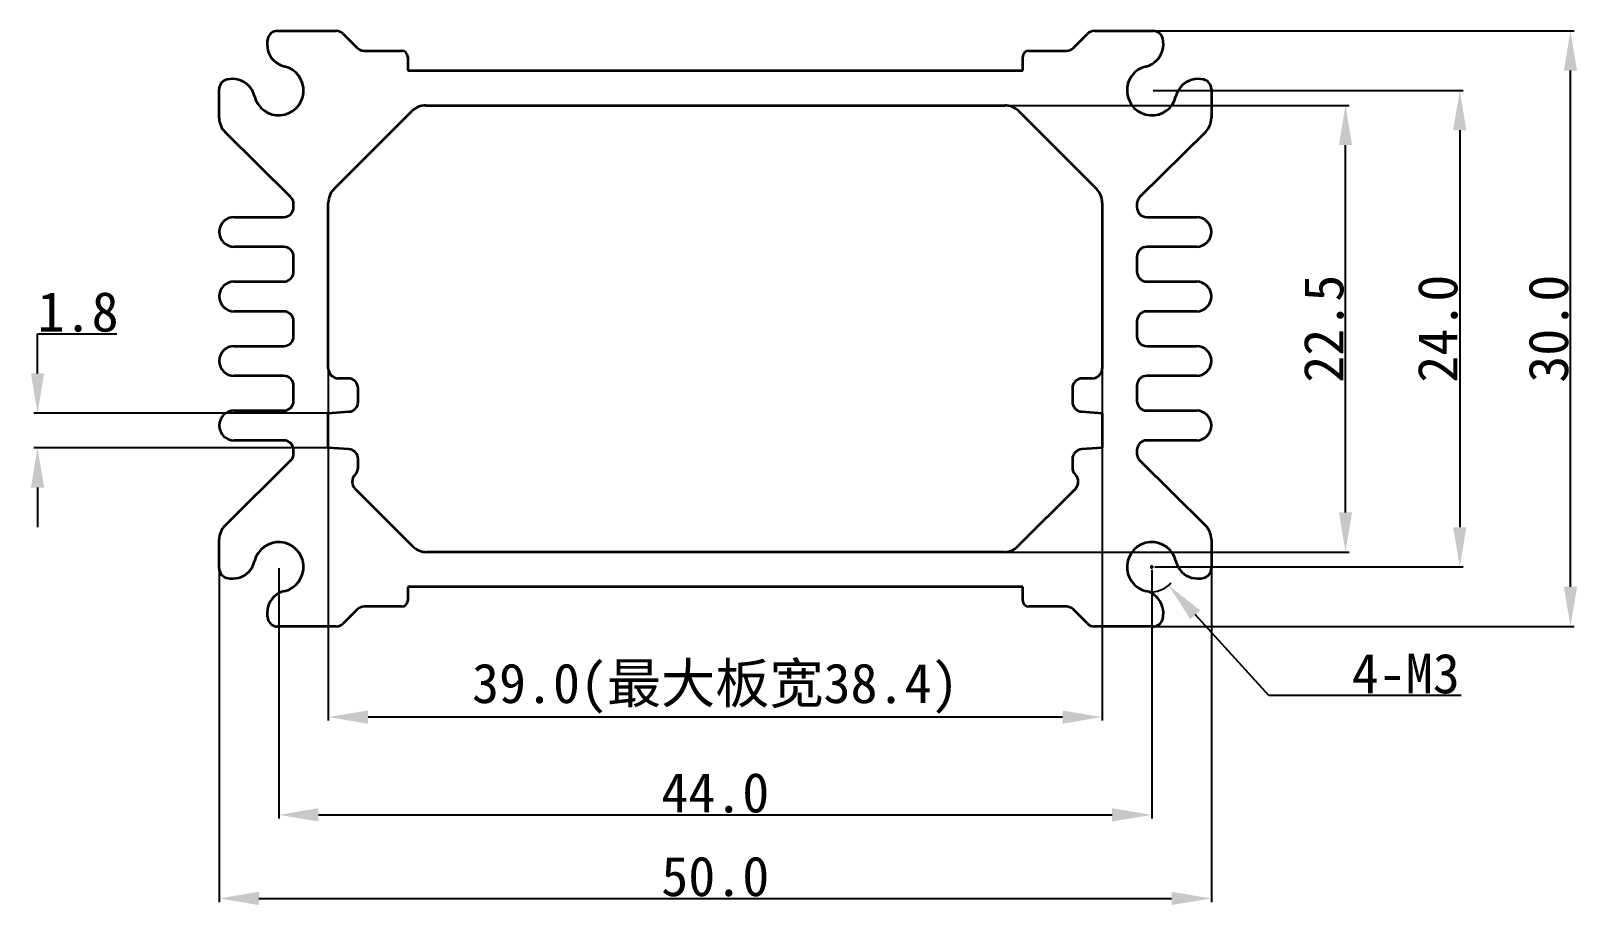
# Model space of a CAD drawing. Header units: inches. Extents: x 7.2 to 85.1, y -6.6 to 37.4.
import ezdxf

# ---------------------------------------------------------------- set-up
doc = ezdxf.new("R2010")
doc.units = ezdxf.units.IN
doc.header["$MEASUREMENT"] = 0
doc.layers.add('Hatch (ISO)', color=30, linetype='Continuous', lineweight=18)
doc.layers.add('Visible (ISO)', color=7, linetype='Continuous', lineweight=35)
doc.styles.get("Standard").update_dxf_attribs({"font": 'simhei.ttf'})
doc.dimstyles.get("Standard").update_dxf_attribs({"dimtxt": 2, "dimasz": 2, "dimexe": 0.18, "dimexo": 0.0625, "dimgap": 0.09, "dimtad": 1, "dimtoh": 1, "dimdec": 1, "dimzin": 0, "dimdsep": 46, "dimtxsty": 'Standard', "dimcen": 0.09, "dimadec": 0, "dimazin": 0, "dimtfac": 1, "dimtdec": 1, "dimtofl": 0, "dimtmove": 0, "dimatfit": 3, "dimfxl": 1, "dimtolj": 1, "dimtzin": 0, "dimarcsym": 0})

# ---------------------------------------------------------------- blocks, each defined once
blk = doc.blocks.new('*D2')
at = {"color": 0, "lineweight": -2}
for p, q in [((16.645, 10.295), (16.645, -6.454)), ((66.645, 10.295), (66.645, -6.454)), ((18.645, -6.274), (64.645, -6.274))]:
    blk.add_line(p, q, dxfattribs=at)
at = {"color": 0}
for points in [[(18.645, -5.941), (18.645, -6.608), (16.645, -6.274)], [(64.645, -5.941), (64.645, -6.608), (66.645, -6.274)]]:
    blk.add_solid(points, dxfattribs=at)
at = {"layer": 'Defpoints', "color": 0}
for p in [(16.645, 10.358), (66.645, 10.358), (66.645, -6.274)]:
    blk.add_point(p, dxfattribs=at)
at = {"color": 0, "insert": (41.645, -5.173), "char_height": 2, "attachment_point": 5}
blk.add_mtext('\\A1;50.0', dxfattribs=at)
blk = doc.blocks.new('*D3')
at = {"color": 0, "lineweight": -2}
for p, q in [((63.773, 37.424), (84.922, 37.424)), ((84.742, 9.424), (84.742, 35.424)), ((63.773, 7.424), (84.922, 7.424))]:
    blk.add_line(p, q, dxfattribs=at)
at = {"color": 0}
for points in [[(84.409, 35.424), (85.076, 35.424), (84.742, 37.424)], [(84.409, 9.424), (85.076, 9.424), (84.742, 7.424)]]:
    blk.add_solid(points, dxfattribs=at)
at = {"layer": 'Defpoints', "color": 0}
for p in [(63.711, 37.424), (84.742, 37.424), (63.711, 7.424)]:
    blk.add_point(p, dxfattribs=at)
at = {"color": 0, "insert": (83.641, 22.424), "char_height": 2, "attachment_point": 5, "rotation": 90}
blk.add_mtext('\\A1;30.0', dxfattribs=at)
blk = doc.blocks.new('*D4')
at = {"color": 0, "lineweight": -2}
for p, q in [((63.555, 10.424), (63.735, 10.424)), ((63.645, 10.334), (63.645, 10.514)), ((69.535, 3.954), (65.832, 8.021)), ((79.23, 3.954), (69.535, 3.954))]:
    blk.add_line(p, q, dxfattribs=at)
blk.add_arc((63.645, 10.424), 1.25, 259.59108, 320.56403, dxfattribs=at)
at = {"color": 0}
blk.add_solid([(66.079, 8.245), (65.586, 7.796), (64.486, 9.5)], dxfattribs=at)
at = {"layer": 'Defpoints', "color": 0}
for p in [(63.645, 10.424), (64.486, 9.5)]:
    blk.add_point(p, dxfattribs=at)
at = {"color": 0, "insert": (76.444, 5.044), "char_height": 2, "attachment_point": 5}
blk.add_mtext('\\A1;4-M3', dxfattribs=at)
blk = doc.blocks.new('*D5')
at = {"color": 0, "lineweight": -2}
for p, q in [((52.42, 33.674), (73.586, 33.674)), ((73.406, 13.174), (73.406, 31.674)), ((52.42, 11.174), (73.586, 11.174))]:
    blk.add_line(p, q, dxfattribs=at)
at = {"color": 0}
for points in [[(73.073, 31.674), (73.739, 31.674), (73.406, 33.674)], [(73.073, 13.174), (73.739, 13.174), (73.406, 11.174)]]:
    blk.add_solid(points, dxfattribs=at)
at = {"layer": 'Defpoints', "color": 0}
for p in [(52.357, 33.674), (73.406, 33.674), (52.357, 11.174)]:
    blk.add_point(p, dxfattribs=at)
at = {"color": 0, "insert": (72.316, 22.424), "char_height": 2, "attachment_point": 5, "rotation": 90}
blk.add_mtext('\\A1;22.5', dxfattribs=at)
blk = doc.blocks.new('*D6')
at = {"layer": 'Defpoints', "color": 0}
for p in [(22.145, 27.006), (61.145, 27.006), (22.145, 2.861)]:
    blk.add_point(p, dxfattribs=at)
at = {"layer": 'Hatch (ISO)', "color": 0, "lineweight": -2}
for p, q in [((22.145, 26.944), (22.145, 2.681)), ((61.145, 26.944), (61.145, 2.681)), ((59.145, 2.861), (24.145, 2.861))]:
    blk.add_line(p, q, dxfattribs=at)
at = {"layer": 'Hatch (ISO)', "color": 0}
for points in [[(24.145, 3.195), (24.145, 2.528), (22.145, 2.861)], [(59.145, 3.195), (59.145, 2.528), (61.145, 2.861)]]:
    blk.add_solid(points, dxfattribs=at)
at = {"layer": 'Hatch (ISO)', "color": 0, "insert": (41.645, 4.3), "char_height": 2, "attachment_point": 5}
blk.add_mtext('\\A1;39.0(最大板宽38.4)', dxfattribs=at)
blk = doc.blocks.new('*D7')
at = {"color": 0, "lineweight": -2}
for p, q in [((7.491, 20.174), (7.491, 22.174)), ((7.491, 22.174), (11.491, 22.174)), ((22.082, 18.174), (7.311, 18.174)), ((22.082, 16.424), (7.311, 16.424)), ((7.491, 14.424), (7.491, 12.424))]:
    blk.add_line(p, q, dxfattribs=at)
at = {"color": 0}
for points in [[(7.158, 20.174), (7.824, 20.174), (7.491, 18.174)], [(7.158, 14.424), (7.824, 14.424), (7.491, 16.424)]]:
    blk.add_solid(points, dxfattribs=at)
at = {"layer": 'Defpoints', "color": 0}
for p in [(7.491, 18.174), (22.145, 18.174), (22.145, 16.424)]:
    blk.add_point(p, dxfattribs=at)
at = {"color": 0, "insert": (9.536, 23.264), "char_height": 2, "attachment_point": 5}
blk.add_mtext('\\A1;1.8', dxfattribs=at)
blk = doc.blocks.new('*D9')
at = {"color": 0, "lineweight": -2}
for p, q in [((63.707, 34.424), (79.343, 34.424)), ((79.163, 32.424), (79.163, 12.424)), ((63.797, 10.424), (79.343, 10.424))]:
    blk.add_line(p, q, dxfattribs=at)
at = {"color": 0}
for points in [[(78.83, 32.424), (79.497, 32.424), (79.163, 34.424)], [(78.83, 12.424), (79.497, 12.424), (79.163, 10.424)]]:
    blk.add_solid(points, dxfattribs=at)
at = {"layer": 'Defpoints', "color": 0}
for p in [(63.645, 34.424), (63.735, 10.424), (79.163, 10.424)]:
    blk.add_point(p, dxfattribs=at)
at = {"color": 0, "insert": (78.062, 22.424), "char_height": 2, "attachment_point": 5, "rotation": 90}
blk.add_mtext('\\A1;24.0', dxfattribs=at)
blk = doc.blocks.new('*D10')
at = {"color": 0, "lineweight": -2}
for p, q in [((19.645, 10.362), (19.645, -2.243)), ((63.645, 10.272), (63.645, -2.243)), ((21.645, -2.063), (61.645, -2.063))]:
    blk.add_line(p, q, dxfattribs=at)
at = {"color": 0}
for points in [[(21.645, -1.729), (21.645, -2.396), (19.645, -2.063)], [(61.645, -1.729), (61.645, -2.396), (63.645, -2.063)]]:
    blk.add_solid(points, dxfattribs=at)
at = {"layer": 'Defpoints', "color": 0}
for p in [(19.645, 10.424), (63.645, 10.334), (63.645, -2.063)]:
    blk.add_point(p, dxfattribs=at)
at = {"color": 0, "insert": (41.645, -0.961), "char_height": 2, "attachment_point": 5}
blk.add_mtext('\\A1;44.0', dxfattribs=at)

msp = doc.modelspace()

# ---------------------------------------------------------------- linework, layer by layer
at = {"layer": 'Visible (ISO)'}
for p, q in [((19.578, 37.424), (22.538, 37.424)), ((60.752, 37.424), (63.711, 37.424)), ((22.891, 37.278), (23.598, 36.571)), ((59.691, 36.571), (60.398, 37.278)), ((23.952, 36.424), (25.845, 36.424)), ((26.145, 36.124), (26.145, 35.424)), ((57.145, 35.424), (57.145, 36.124)), ((57.445, 36.424), (59.338, 36.424)), ((26.145, 35.424), (57.145, 35.424)), ((16.645, 33.042), (16.645, 34.49)), ((66.645, 34.49), (66.645, 33.042)), ((27.059, 33.674), (56.23, 33.674)), ((22.438, 29.467), (26.352, 33.381)), ((56.938, 33.381), (60.852, 29.467)), ((20.246, 29.067), (16.942, 32.331)), ((66.347, 32.331), (63.043, 29.067)), ((20.395, 28.549), (20.395, 28.712)), ((22.145, 20.424), (22.145, 28.76)), ((61.145, 28.76), (61.145, 20.424)), ((62.895, 28.712), (62.895, 28.549)), ((17.395, 28.049), (19.895, 28.049)), ((63.395, 28.049), (65.895, 28.049)), ((19.895, 26.549), (17.395, 26.549)), ((65.895, 26.549), (63.395, 26.549)), ((20.395, 25.299), (20.395, 26.049)), ((62.895, 26.049), (62.895, 25.299)), ((17.395, 24.799), (19.895, 24.799)), ((63.395, 24.799), (65.895, 24.799)), ((19.895, 23.299), (17.395, 23.299)), ((20.395, 22.049), (20.395, 22.799)), ((62.895, 22.799), (62.895, 22.049)), ((65.895, 23.299), (63.395, 23.299)), ((17.395, 21.549), (19.895, 21.549)), ((63.395, 21.549), (65.895, 21.549)), ((19.895, 20.049), (17.395, 20.049)), ((20.395, 18.799), (20.395, 19.549)), ((23.145, 19.924), (22.645, 19.924)), ((60.645, 19.924), (60.145, 19.924)), ((62.895, 19.549), (62.895, 18.799)), ((65.895, 20.049), (63.395, 20.049)), ((23.645, 18.745), (23.645, 19.424)), ((59.645, 19.424), (59.645, 18.745)), ((17.395, 18.299), (19.895, 18.299)), ((22.145, 18.174), (23.18, 18.247)), ((22.145, 16.424), (22.145, 18.174)), ((60.11, 18.247), (61.145, 18.174)), ((61.145, 18.174), (61.145, 16.424)), ((63.395, 18.299), (65.895, 18.299)), ((19.895, 16.799), (17.395, 16.799)), ((23.18, 16.352), (22.145, 16.424)), ((61.145, 16.424), (60.11, 16.352)), ((65.895, 16.799), (63.395, 16.799)), ((16.942, 12.518), (20.246, 15.781)), ((20.395, 16.137), (20.395, 16.299)), ((23.645, 15.424), (23.645, 15.853)), ((59.645, 15.853), (59.645, 15.424)), ((62.895, 16.299), (62.895, 16.137)), ((63.043, 15.781), (66.347, 12.518)), ((26.395, 11.467), (23.498, 14.363)), ((59.791, 14.363), (56.895, 11.467)), ((16.645, 10.358), (16.645, 11.806)), ((66.645, 11.806), (66.645, 10.358)), ((56.188, 11.174), (27.102, 11.174)), ((57.145, 9.424), (26.145, 9.424)), ((26.145, 9.424), (26.145, 8.724)), ((57.145, 8.724), (57.145, 9.424)), ((23.598, 8.278), (22.891, 7.571)), ((25.845, 8.424), (23.952, 8.424)), ((59.338, 8.424), (57.445, 8.424)), ((60.398, 7.571), (59.691, 8.278)), ((22.538, 7.424), (19.578, 7.424)), ((63.711, 7.424), (60.752, 7.424))]:
    msp.add_line(p, q, dxfattribs=at)
for centre, radius, start, end in [((19.578, 36.924), 0.5, 90, 166.75464), ((22.538, 36.924), 0.5, 45, 90), ((60.752, 36.924), 0.5, 90, 135), ((63.711, 36.924), 0.5, 13.24536, 90), ((20.258, 36.764), 1.198, 166.75464, 195.46904), ((63.031, 36.764), 1.198, 344.53096, 13.24536), ((20.19, 36.736), 1.125, 195, 256.72629), ((23.952, 36.924), 0.5, 225, 270), ((25.845, 36.124), 0.3, 0, 90), ((57.445, 36.124), 0.3, 90, 180), ((59.338, 36.924), 0.5, 270, 315), ((63.099, 36.736), 1.125, 283.27371, 345), ((19.645, 34.424), 1.25, 193.27371, 76.72629), ((63.645, 34.424), 1.25, 103.27371, 346.72629), ((17.145, 34.49), 0.5, 103.24536, 180), ((17.305, 33.811), 1.198, 74.53096, 103.24536), ((17.333, 33.879), 1.125, 13.27371, 75), ((65.956, 33.879), 1.125, 105, 166.72629), ((65.985, 33.811), 1.198, 76.75464, 105.46904), ((66.145, 34.49), 0.5, 0, 76.75464), ((27.059, 32.674), 1, 90, 135), ((56.23, 32.674), 1, 45, 90), ((17.645, 33.042), 1, 180, 225.35766), ((65.645, 33.042), 1, 314.64234, 0), ((19.895, 28.712), 0.5, 0, 45.35766), ((23.145, 28.76), 1, 135, 180), ((60.145, 28.76), 1, 0, 45), ((63.395, 28.712), 0.5, 134.64234, 180), ((19.895, 28.549), 0.5, 270, 0), ((63.395, 28.549), 0.5, 180, 270), ((17.395, 27.299), 0.75, 90, 270), ((65.895, 27.299), 0.75, 270, 90), ((19.895, 26.049), 0.5, 360, 90), ((63.395, 26.049), 0.5, 90, 180), ((19.895, 25.299), 0.5, 270, 0), ((63.395, 25.299), 0.5, 180, 270), ((17.395, 24.049), 0.75, 90, 270), ((65.895, 24.049), 0.75, 270, 90), ((19.895, 22.799), 0.5, 360, 90), ((63.395, 22.799), 0.5, 90, 180), ((19.895, 22.049), 0.5, 270, 0), ((63.395, 22.049), 0.5, 180, 270), ((17.395, 20.799), 0.75, 90, 270), ((65.895, 20.799), 0.75, 270, 90), ((22.645, 20.424), 0.5, 180, 270), ((60.645, 20.424), 0.5, 270, 360), ((19.895, 19.549), 0.5, 0, 90), ((23.145, 19.424), 0.5, 0, 90), ((60.145, 19.424), 0.5, 90, 180), ((63.395, 19.549), 0.5, 90, 180), ((19.895, 18.799), 0.5, 270, 0), ((23.145, 18.745), 0.5, 274, 360), ((60.145, 18.745), 0.5, 180, 266), ((63.395, 18.799), 0.5, 180, 270), ((17.395, 17.549), 0.75, 90, 270), ((65.895, 17.549), 0.75, 270, 90), ((19.895, 16.299), 0.5, 360, 90), ((63.395, 16.299), 0.5, 90, 180), ((19.895, 16.137), 0.5, 314.64234, 0), ((23.145, 15.853), 0.5, 360, 86), ((60.145, 15.853), 0.5, 94, 180), ((63.395, 16.137), 0.5, 180, 225.35766), ((23.852, 14.717), 0.5, 135, 225), ((23.145, 15.424), 0.5, 315, 360), ((60.145, 15.424), 0.5, 180, 225), ((59.438, 14.717), 0.5, 315, 45), ((17.645, 11.806), 1, 134.64234, 180), ((65.645, 11.806), 1, 0, 45.35766), ((19.645, 10.424), 1.25, 283.27371, 166.72629), ((27.102, 12.174), 1, 225, 270), ((56.188, 12.174), 1, 270, 315), ((63.645, 10.424), 1.25, 13.27371, 256.72629), ((17.145, 10.358), 0.5, 180, 256.75464), ((17.333, 10.969), 1.125, 285, 346.72629), ((65.956, 10.969), 1.125, 193.27371, 255), ((66.145, 10.358), 0.5, 283.24536, 0), ((17.305, 11.038), 1.198, 256.75464, 285.46904), ((65.985, 11.038), 1.198, 254.53096, 283.24536), ((20.19, 8.113), 1.125, 103.27371, 165), ((25.845, 8.724), 0.3, 270, 360), ((57.445, 8.724), 0.3, 180, 270), ((63.099, 8.113), 1.125, 15, 76.72629), ((20.258, 8.084), 1.198, 164.53096, 193.24536), ((19.578, 7.924), 0.5, 193.24536, 270), ((23.952, 7.924), 0.5, 90, 135), ((59.338, 7.924), 0.5, 45, 90), ((63.711, 7.924), 0.5, 270, 346.75464), ((63.031, 8.084), 1.198, 346.75464, 15.46904), ((22.538, 7.924), 0.5, 270, 315), ((60.752, 7.924), 0.5, 225, 270)]:
    msp.add_arc(centre, radius, start, end, dxfattribs=at)

# ---------------------------------------------------------------- dimensions: what is measured, and where the dimension line sits
for base, p1, p2, angle, picture, middle in [((84.742, 37.424), (63.711, 7.424), (63.711, 37.424), 270, '*D3', (84.742, 22.424)), ((73.406, 33.674), (52.357, 11.174), (52.357, 33.674), 270, '*D5', (73.406, 22.424)), ((66.645, -6.274), (16.645, 10.358), (66.645, 10.358), 180, '*D2', (41.645, -6.274))]:
    dim = msp.add_linear_dim(base=base, p1=p1, p2=p2, angle=angle, dimstyle='Standard')
    dim.commit()
    dim.dimension.update_dxf_attribs({"geometry": picture, "text_midpoint": middle, "dimtype": 160})
for base, p1, p2, picture, middle in [((79.163, 10.424), (63.645, 34.424), (63.735, 10.424), '*D9', (78.062, 22.424)), ((7.491058304, 18.174147333), (22.144634451, 16.424147333), (22.144634451, 18.174147333), '*D7', (9.536114484, 23.264147333))]:
    dim = msp.add_linear_dim(base=base, p1=p1, p2=p2, angle=90, dimstyle='Standard')
    dim.commit()
    dim.dimension.update_dxf_attribs({"geometry": picture, "text_midpoint": middle})
dim = msp.add_linear_dim(base=(63.645, -2.063), p1=(19.645, 10.424), p2=(63.645, 10.334), dimstyle='Standard')
dim.commit()
dim.dimension.update_dxf_attribs({"geometry": '*D10', "text_midpoint": (41.645, -0.961)})
dim = msp.add_radius_dim(center=(63.645, 10.424), mpoint=(64.486, 9.5), text='4-M3', dimstyle='Standard', override={"dimdec": 2, "dimrnd": 0})
dim.commit()
dim.dimension.update_dxf_attribs({"geometry": '*D4', "text_midpoint": (76.444, 3.954), "dimtype": 164})
at = {"layer": 'Hatch (ISO)'}
dim = msp.add_linear_dim(base=(22.145, 2.861), p1=(61.145, 27.006), p2=(22.145, 27.006), text='<>(最大板宽38.4)', dimstyle='Standard', dxfattribs=at)
dim.commit()
dim.dimension.update_dxf_attribs({"geometry": '*D6', "text_midpoint": (41.645, 2.861), "dimtype": 160})

doc.saveas('drawing.dxf')
